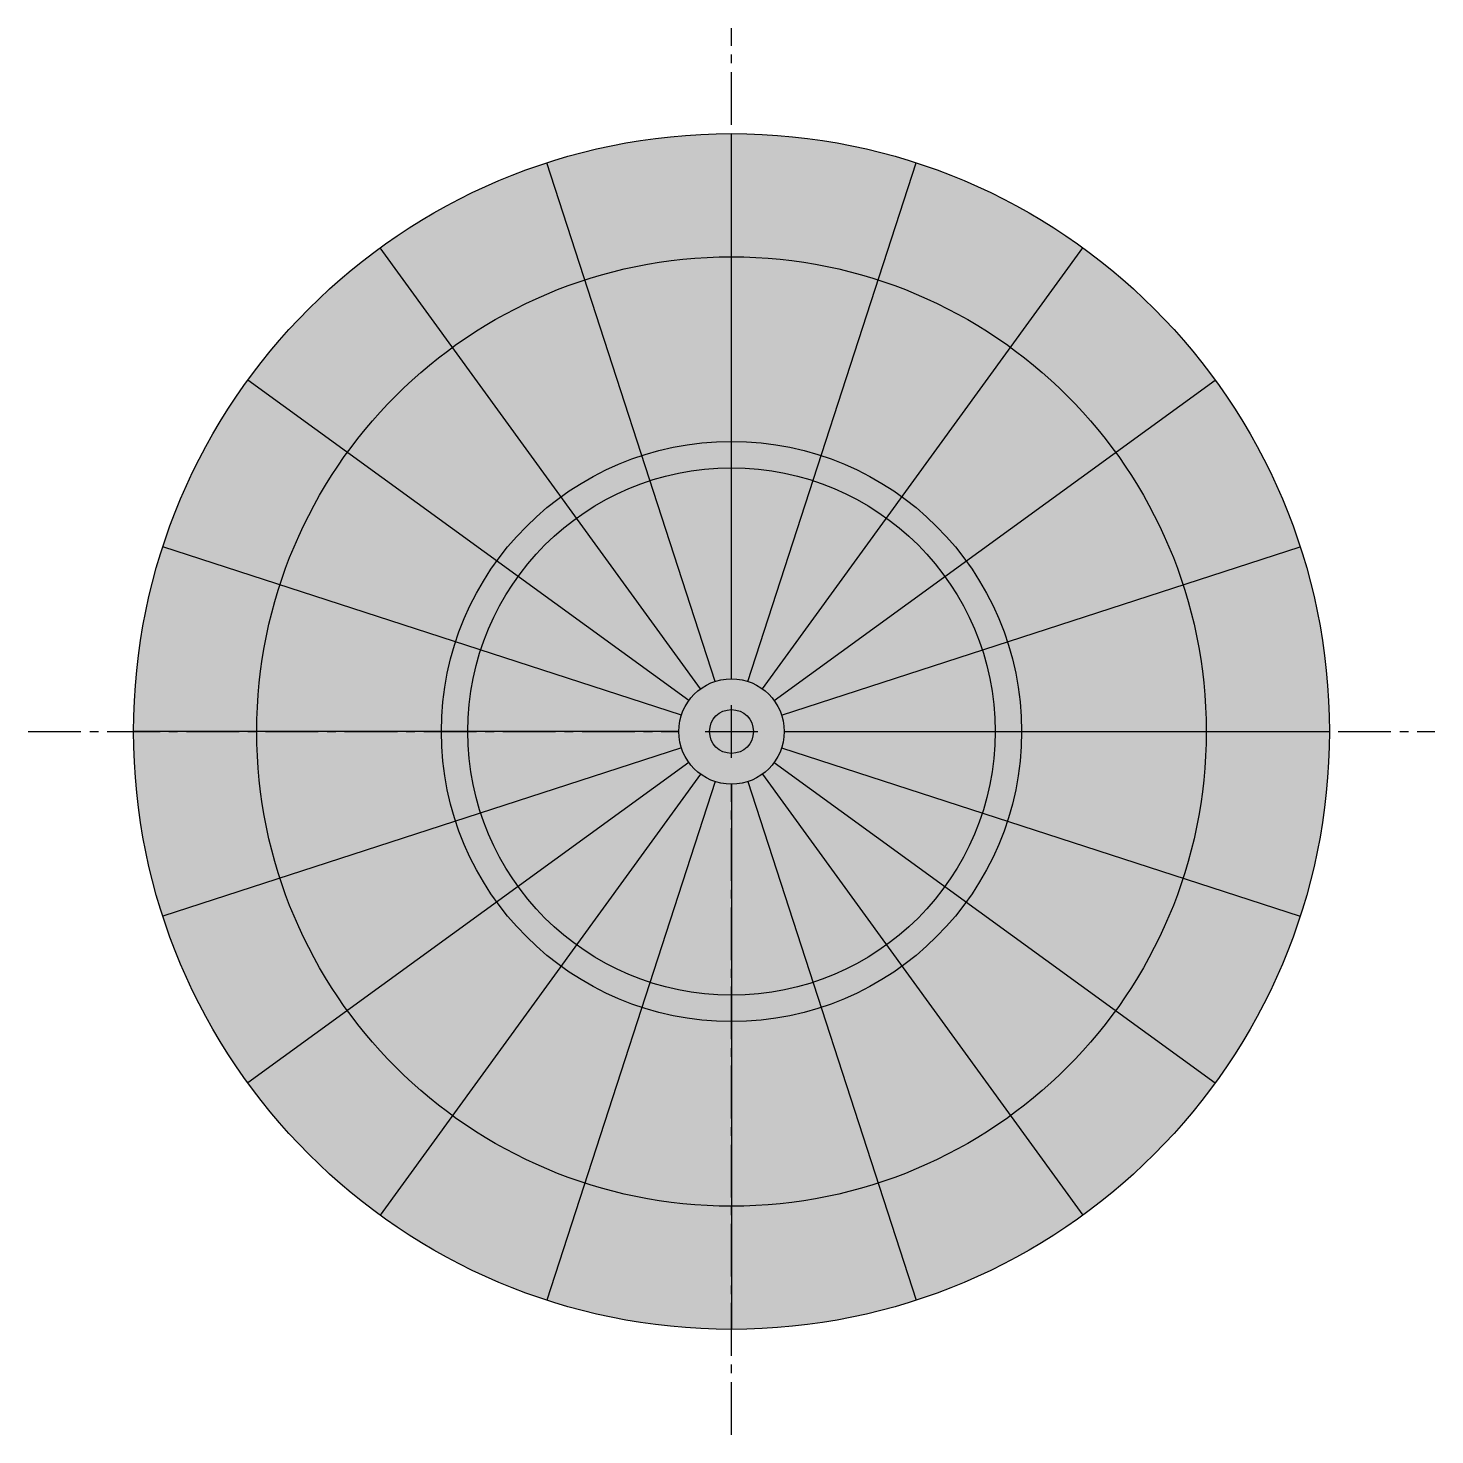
# Model space of a CAD drawing. Header units: inches. Extents: x 11 to 31, y 2 to 22.
import ezdxf

# ---------------------------------------------------------------- set-up
doc = ezdxf.new("R2010")
doc.units = ezdxf.units.IN
doc.header["$MEASUREMENT"] = 0
doc.linetypes.add('CENTER', pattern=[2, 1.25, -0.25, 0.25, -0.25])
doc.linetypes.add('CENTER2', pattern=[1.125, 0.75, -0.125, 0.125, -0.125])
doc.layers.add('Center Line', color=3, linetype='CENTER')
doc.layers.add('Visible Lines', color=1, linetype='Continuous')

# ---------------------------------------------------------------- blocks, each defined once
blk = doc.blocks.new('*U4')
at = {"layer": 'Center Line', "color": 0, "linetype": 'CENTER2', "transparency": 16777216}
for p, q in [((0, 0.75), (0, 10)), ((-10, 0), (-0.75, 0)), ((0.75, 0), (10, 0)), ((0, -10), (0, -0.75))]:
    blk.add_line(p, q, dxfattribs=at)
at = {"layer": 'Center Line', "color": 0, "linetype": 'Continuous', "transparency": 16777216}
for p, q in [((0, -0.375), (0, 0.375)), ((-0.375, 0), (0.375, 0))]:
    blk.add_line(p, q, dxfattribs=at)

msp = doc.modelspace()

# ---------------------------------------------------------------- hatches: boundary and pattern name
at = {"layer": 'Visible Lines', "true_color": 0xf1eb1f}
h = msp.add_hatch(color=2, dxfattribs=at)
h.dxf.hatch_style = 1
h.paths.add_polyline_path([(24.968, 17.461, 0.078702), (23.086, 18.42), (22.275, 15.923, -0.078702), (23.425, 15.337)])
h.paths.add_polyline_path([(21, 16.125), (21, 15.75, -0.078702), (22.159, 15.566), (22.275, 15.923, 0.078702)])
h.paths.add_polyline_path([(23.425, 15.337), (23.204, 15.034, -0.078702), (24.034, 14.204), (24.337, 14.425, 0.078702)])
h.paths.add_polyline_path([(23.204, 15.034, 0.078702), (22.159, 15.566), (21.232, 12.713, -0.078702), (21.441, 12.607)])
h.paths.add_polyline_path([(26.461, 15.968), (24.337, 14.425, -0.078702), (24.923, 13.275), (27.42, 14.086, 0.078702)])
h.paths.add_polyline_path([(24.566, 13.159, 0.078702), (24.034, 14.204), (21.607, 12.441, -0.078702), (21.713, 12.232)])
h.paths.add_polyline_path([(24.923, 13.275), (24.566, 13.159, -0.078702), (24.75, 12), (25.125, 12, 0.078702)])
h.paths.add_polyline_path([(27.75, 12), (25.125, 12, -0.078702), (24.923, 10.725), (27.42, 9.914, 0.078702)])
h.paths.add_polyline_path([(24.75, 12), (21.75, 12, -0.078702), (21.713, 11.768), (24.566, 10.841, 0.078702)])
h.paths.add_polyline_path([(24.923, 10.725), (24.566, 10.841, -0.078702), (24.034, 9.796), (24.337, 9.575, 0.078702)])
h.paths.add_polyline_path([(21.607, 11.559, -0.078702), (21.441, 11.393), (23.204, 8.966, 0.078702), (24.034, 9.796)])
h.paths.add_polyline_path([(24.337, 9.575, -0.078702), (23.425, 8.663), (24.968, 6.539, 0.078702), (26.461, 8.032)])
h.paths.add_polyline_path([(23.425, 8.663), (23.204, 8.966, -0.078702), (22.159, 8.434), (22.275, 8.077, 0.078702)])
h.paths.add_polyline_path([(21.232, 11.287, -0.078702), (21, 11.25), (21, 8.25, 0.078702), (22.159, 8.434)])
h.paths.add_polyline_path([(22.275, 8.077, -0.078702), (21, 7.875), (21, 5.25, 0.078702), (23.086, 5.58)])
h.paths.add_polyline_path([(21, 8.25, -0.078702), (19.841, 8.434), (19.725, 8.077, 0.078702), (21, 7.875)])
h.paths.add_polyline_path([(20.768, 11.287, -0.078702), (20.559, 11.393), (18.796, 8.966, 0.078702), (19.841, 8.434)])
h.paths.add_polyline_path([(19.725, 8.077, -0.078702), (18.575, 8.663), (17.032, 6.539, 0.078702), (18.914, 5.58)])
h.paths.add_polyline_path([(17.966, 9.796), (17.663, 9.575, 0.078702), (18.575, 8.663), (18.796, 8.966, -0.078702)])
h.paths.add_polyline_path([(20.393, 11.559, -0.078702), (20.287, 11.768), (17.434, 10.841, 0.078702), (17.966, 9.796)])
h.paths.add_polyline_path([(17.663, 9.575, -0.078702), (17.077, 10.725), (14.58, 9.914, 0.078702), (15.539, 8.032)])
h.paths.add_polyline_path([(17.25, 12), (16.875, 12, 0.078702), (17.077, 10.725), (17.434, 10.841, -0.078702)])
h.paths.add_polyline_path([(17.434, 13.159, 0.078702), (17.25, 12), (20.25, 12, -0.078702), (20.287, 12.232)])
h.paths.add_polyline_path([(17.077, 13.275), (14.58, 14.086, 0.078702), (14.25, 12), (16.875, 12, -0.078702)])
h.paths.add_polyline_path([(17.966, 14.204), (17.663, 14.425, 0.078702), (17.077, 13.275), (17.434, 13.159, -0.078702)])
h.paths.add_polyline_path([(18.796, 15.034, 0.078702), (17.966, 14.204), (20.393, 12.441, -0.078702), (20.559, 12.607)])
h.paths.add_polyline_path([(17.032, 17.461, 0.078702), (15.539, 15.968), (17.663, 14.425, -0.078702), (18.575, 15.337)])
h.paths.add_polyline_path([(19.841, 15.566), (19.725, 15.923, 0.078702), (18.575, 15.337), (18.796, 15.034, -0.078702)])
h.paths.add_polyline_path([(21, 18.75, 0.078702), (18.914, 18.42), (19.725, 15.923, -0.078702), (21, 16.125)])
h.paths.add_polyline_path([(21, 15.75, 0.078702), (19.841, 15.566), (20.768, 12.713, -0.078702), (21, 12.75)])
h.paths.add_polyline_path([(25.996, 18.877, 0.078702), (23.627, 20.084), (23.086, 18.42, -0.078702), (24.968, 17.461)])
h.paths.add_polyline_path([(25.996, 18.877), (24.968, 17.461, -0.078702), (26.461, 15.968), (27.877, 16.996, 0.078702)])
h.paths.add_polyline_path([(27.877, 16.996), (26.461, 15.968, -0.078702), (27.42, 14.086), (29.084, 14.627, 0.078702)])
h.paths.add_polyline_path([(29.084, 14.627), (27.42, 14.086, -0.078702), (27.75, 12), (29.5, 12, 0.078702)])
h.paths.add_polyline_path([(29.5, 12), (27.75, 12, -0.078702), (27.42, 9.914), (29.084, 9.373, 0.078702)])
h.paths.add_polyline_path([(29.084, 9.373), (27.42, 9.914, -0.078702), (26.461, 8.032), (27.877, 7.004, 0.078702)])
h.paths.add_polyline_path([(27.877, 7.004), (26.461, 8.032, -0.078702), (24.968, 6.539), (25.996, 5.123, 0.078702)])
h.paths.add_polyline_path([(24.968, 6.539, -0.078702), (23.086, 5.58), (23.627, 3.916, 0.078702), (25.996, 5.123)])
h.paths.add_polyline_path([(23.086, 5.58, -0.078702), (21, 5.25), (21, 3.5, 0.078702), (23.627, 3.916)])
h.paths.add_polyline_path([(21, 5.25, -0.078702), (18.914, 5.58), (18.373, 3.916, 0.078702), (21, 3.5)])
h.paths.add_polyline_path([(14.58, 9.914), (12.916, 9.373, 0.078702), (14.123, 7.004), (15.539, 8.032, -0.078702)])
h.paths.add_polyline_path([(14.25, 12), (12.5, 12, 0.078702), (12.916, 9.373), (14.58, 9.914, -0.078702)])
h.paths.add_polyline_path([(14.58, 14.086), (12.916, 14.627, 0.078702), (12.5, 12), (14.25, 12, -0.078702)])
h.paths.add_polyline_path([(17.032, 6.539, -0.078702), (15.539, 8.032), (14.123, 7.004, 0.078702), (16.004, 5.123)])
h.paths.add_polyline_path([(18.914, 5.58, -0.078702), (17.032, 6.539), (16.004, 5.123, 0.078702), (18.373, 3.916)])
h.paths.add_polyline_path([(15.539, 15.968), (14.123, 16.996, 0.078702), (12.916, 14.627), (14.58, 14.086, -0.078702)])
h.paths.add_polyline_path([(16.004, 18.877, 0.078702), (14.123, 16.996), (15.539, 15.968, -0.078702), (17.032, 17.461)])
h.paths.add_polyline_path([(18.373, 20.084, 0.078702), (16.004, 18.877), (17.032, 17.461, -0.078702), (18.914, 18.42)])
h.paths.add_polyline_path([(21, 20.5, 0.078702), (18.373, 20.084), (18.914, 18.42, -0.078702), (21, 18.75)])
h.paths.add_polyline_path([(23.627, 20.084, 0.078702), (21, 20.5), (21, 18.75, -0.078702), (23.086, 18.42)])
h.paths.add_polyline_path([(20.25, 12, 1), (21.75, 12, 1)])
h.paths.add_polyline_path([(21.312, 12, -1), (20.688, 12, -1)], flags=16)
at = {"layer": 'Visible Lines', "true_color": 0x991b1e}
h = msp.add_hatch(color=244, dxfattribs=at)
h.dxf.hatch_style = 1
h.paths.add_polyline_path([(23.086, 18.42, 0.078702), (21, 18.75), (21, 16.125, -0.078702), (22.275, 15.923)])
h.paths.add_polyline_path([(24.968, 17.461), (23.425, 15.337, -0.078702), (24.337, 14.425), (26.461, 15.968, 0.078702)])
h.paths.add_polyline_path([(27.42, 14.086), (24.923, 13.275, -0.078702), (25.125, 12), (27.75, 12, 0.078702)])
h.paths.add_polyline_path([(27.42, 9.914), (24.923, 10.725, -0.078702), (24.337, 9.575), (26.461, 8.032, 0.078702)])
h.paths.add_polyline_path([(23.425, 8.663, -0.078702), (22.275, 8.077), (23.086, 5.58, 0.078702), (24.968, 6.539)])
h.paths.add_polyline_path([(22.275, 8.077), (22.159, 8.434, -0.078702), (21, 8.25), (21, 7.875, 0.078702)])
h.paths.add_polyline_path([(24.337, 9.575), (24.034, 9.796, -0.078702), (23.204, 8.966), (23.425, 8.663, 0.078702)])
h.paths.add_polyline_path([(25.125, 12), (24.75, 12, -0.078702), (24.566, 10.841), (24.923, 10.725, 0.078702)])
h.paths.add_polyline_path([(24.337, 14.425), (24.034, 14.204, -0.078702), (24.566, 13.159), (24.923, 13.275, 0.078702)])
h.paths.add_polyline_path([(22.275, 15.923), (22.159, 15.566, -0.078702), (23.204, 15.034), (23.425, 15.337, 0.078702)])
h.paths.add_polyline_path([(22.159, 15.566, 0.078702), (21, 15.75), (21, 12.75, -0.078702), (21.232, 12.713)])
h.paths.add_polyline_path([(24.034, 14.204, 0.078702), (23.204, 15.034), (21.441, 12.607, -0.078702), (21.607, 12.441)])
h.paths.add_polyline_path([(24.566, 13.159), (21.713, 12.232, -0.078702), (21.75, 12), (24.75, 12, 0.078702)])
h.paths.add_polyline_path([(24.566, 10.841), (21.713, 11.768, -0.078702), (21.607, 11.559), (24.034, 9.796, 0.078702)])
h.paths.add_polyline_path([(21.441, 11.393, -0.078702), (21.232, 11.287), (22.159, 8.434, 0.078702), (23.204, 8.966)])
at = {"layer": 'Visible Lines', "true_color": 0xf1eb1f}
h = msp.add_hatch(color=2, dxfattribs=at)
h.dxf.hatch_style = 1
h.paths.add_polyline_path([(22.159, 15.566, 0.078702), (21, 15.75), (21, 12.75, -0.078702), (21.232, 12.713)])
h.paths.add_polyline_path([(23.086, 18.42, 0.078702), (21, 18.75), (21, 16.125, -0.078702), (22.275, 15.923)])
at = {"layer": 'Visible Lines', "true_color": 0x991b1e}
h = msp.add_hatch(color=244, dxfattribs=at)
h.dxf.hatch_style = 1
h.paths.add_polyline_path([(21, 7.875, -0.078702), (19.725, 8.077), (18.914, 5.58, 0.078702), (21, 5.25)])
h.paths.add_polyline_path([(21, 11.25, -0.078702), (20.768, 11.287), (19.841, 8.434, 0.078702), (21, 8.25)])
h.paths.add_polyline_path([(18.796, 8.966), (18.575, 8.663, 0.078702), (19.725, 8.077), (19.841, 8.434, -0.078702)])
h.paths.add_polyline_path([(20.559, 11.393, -0.078702), (20.393, 11.559), (17.966, 9.796, 0.078702), (18.796, 8.966)])
h.paths.add_polyline_path([(18.575, 8.663, -0.078702), (17.663, 9.575), (15.539, 8.032, 0.078702), (17.032, 6.539)])
h.paths.add_polyline_path([(17.434, 10.841), (17.077, 10.725, 0.078702), (17.663, 9.575), (17.966, 9.796, -0.078702)])
h.paths.add_polyline_path([(16.875, 12), (14.25, 12, 0.078702), (14.58, 9.914), (17.077, 10.725, -0.078702)])
h.paths.add_polyline_path([(20.287, 11.768, -0.078702), (20.25, 12), (17.25, 12, 0.078702), (17.434, 10.841)])
h.paths.add_polyline_path([(17.434, 13.159), (17.077, 13.275, 0.078702), (16.875, 12), (17.25, 12, -0.078702)])
h.paths.add_polyline_path([(17.663, 14.425), (15.539, 15.968, 0.078702), (14.58, 14.086), (17.077, 13.275, -0.078702)])
h.paths.add_polyline_path([(17.966, 14.204, 0.078702), (17.434, 13.159), (20.287, 12.232, -0.078702), (20.393, 12.441)])
h.paths.add_polyline_path([(18.796, 15.034), (18.575, 15.337, 0.078702), (17.663, 14.425), (17.966, 14.204, -0.078702)])
h.paths.add_polyline_path([(18.914, 18.42, 0.078702), (17.032, 17.461), (18.575, 15.337, -0.078702), (19.725, 15.923)])
h.paths.add_polyline_path([(19.841, 15.566, 0.078702), (18.796, 15.034), (20.559, 12.607, -0.078702), (20.768, 12.713)])
h.paths.add_polyline_path([(21, 15.75), (21, 16.125, 0.078702), (19.725, 15.923), (19.841, 15.566, -0.078702)])
h = msp.add_hatch(color=244, dxfattribs=at)
h.dxf.hatch_style = 1
h.paths.add_polyline_path([(21.312, 12, 1), (20.688, 12, 1)])

# ---------------------------------------------------------------- linework, layer by layer
at = {"layer": 'Visible Lines'}
for p, q in [((21, 12.75), (21, 20.5)), ((20.768, 12.713), (18.373, 20.084)), ((21.232, 12.713), (23.627, 20.084)), ((20.559, 12.607), (16.004, 18.877)), ((21.441, 12.607), (25.996, 18.877)), ((20.393, 12.441), (14.123, 16.996)), ((21.607, 12.441), (27.877, 16.996)), ((20.287, 12.232), (12.916, 14.627)), ((21.713, 12.232), (29.084, 14.627)), ((20.25, 12), (12.5, 12)), ((21.75, 12), (29.5, 12)), ((20.287, 11.768), (12.916, 9.373)), ((21.713, 11.768), (29.084, 9.373)), ((20.393, 11.559), (14.123, 7.004)), ((21.607, 11.559), (27.877, 7.004)), ((20.559, 11.393), (16.004, 5.123)), ((20.768, 11.287), (18.373, 3.916)), ((21, 11.25), (21, 3.5)), ((21.232, 11.287), (23.627, 3.916)), ((21.441, 11.393), (25.996, 5.123))]:
    msp.add_line(p, q, dxfattribs=at)
for radius in [8.5, 6.75, 4.125, 3.75, 0.75, 0.312]:
    msp.add_circle((21, 12), radius, dxfattribs=at)

# ---------------------------------------------------------------- block references
at = {"layer": 'Center Line', "linetype": 'CENTER2'}
msp.add_blockref('*U4', (21, 12), dxfattribs=at)

doc.saveas('drawing.dxf')
